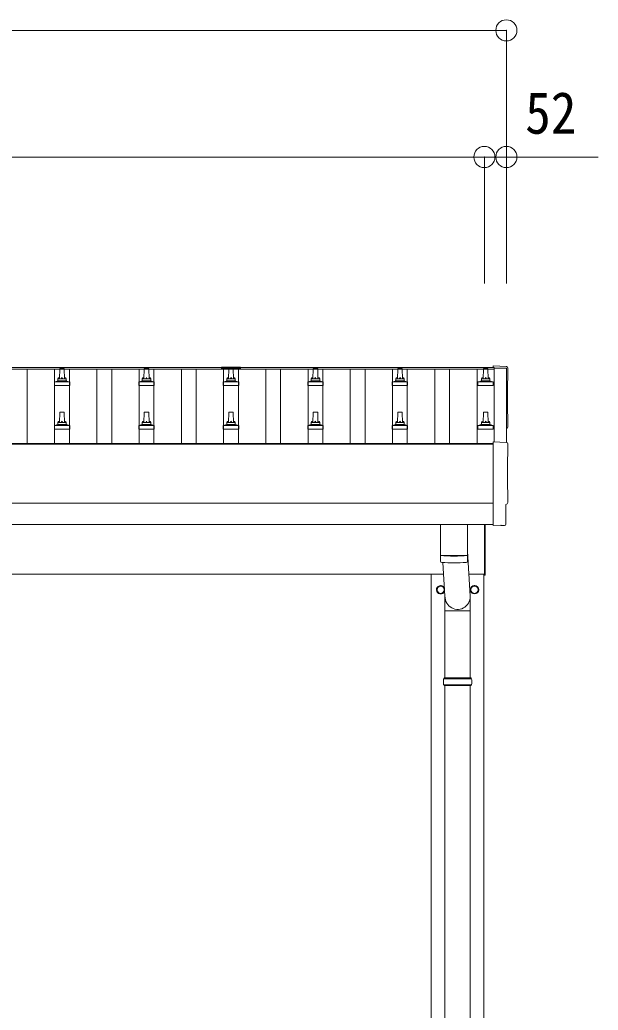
# Model space of a CAD drawing. Units: millimetres at full size, sheet at 1:50; details may follow other scales. Extents: x -14053 to 14053, y -9700 to 9700.
# Drawn here: x -3996 to -2627, y 983 to 3329 of the extents above; entities that cross this region are included whole.
import ezdxf
from ezdxf.enums import TextEntityAlignment as Align

# ---------------------------------------------------------------- set-up
doc = ezdxf.new("R2010")
doc.units = ezdxf.units.MM
doc.header["$LTSCALE"] = 50
doc.header["$PDMODE"] = 32
doc.header["$PDSIZE"] = 50
for name, color, linetype, lineweight in [('0-2_建具', 4, 'Continuous', 9), ('0-6_手摺', 5, 'Continuous', 5), ('0-8_外構', 6, 'Continuous', 9), ('0-9_敷地', 7, 'Continuous', 9)]:
    doc.layers.add(name, color=color, linetype=linetype, lineweight=lineweight)
doc.styles.add('ＭＳ ゴシック', font='')
doc.styles.get('ＭＳ ゴシック').set_extended_font_data('MS Gothic')

msp = doc.modelspace()

# ---------------------------------------------------------------- linework, layer by layer
at = {"layer": '0-2_建具'}
for p, q in [((-2873.15, 2501.67), (-5896.15, 2501.67)), ((-2873.15, 2505.26), (-5873.65, 2505.26)), ((-3978.65, 2325.65), (-3978.65, 2501.67)), ((-3913.65, 2325.65), (-3913.65, 2501.67)), ((-3878.65, 2325.65), (-3878.65, 2501.67)), ((-3813.65, 2325.65), (-3813.65, 2501.67)), ((-3778.65, 2325.65), (-3778.65, 2501.67)), ((-3713.65, 2325.65), (-3713.65, 2501.67)), ((-3678.65, 2325.65), (-3678.65, 2501.67)), ((-3613.65, 2325.65), (-3613.65, 2501.67)), ((-3578.65, 2325.65), (-3578.65, 2501.67)), ((-3518.65, 2506.26), (-3518.65, 2503.41)), ((-3473.65, 2506.26), (-3518.65, 2506.26)), ((-3473.65, 2504.41), (-3518.65, 2504.41)), ((-3473.65, 2503.41), (-3518.65, 2503.41)), ((-3513.65, 2326.6), (-3513.65, 2501.67)), ((-3496.15, 2503.41), (-3496.15, 2501.67)), ((-3478.65, 2326.6), (-3478.65, 2501.67)), ((-3473.65, 2506.26), (-3473.65, 2503.41)), ((-3413.65, 2325.65), (-3413.65, 2501.67)), ((-3378.65, 2325.65), (-3378.65, 2501.67)), ((-3313.65, 2325.65), (-3313.65, 2501.67)), ((-3278.65, 2325.65), (-3278.65, 2501.67)), ((-3213.65, 2325.65), (-3213.65, 2501.67)), ((-3178.65, 2325.65), (-3178.65, 2501.67)), ((-3113.65, 2325.65), (-3113.65, 2501.67)), ((-3078.65, 2325.65), (-3078.65, 2501.67)), ((-3013.65, 2325.65), (-3013.65, 2501.67)), ((-2978.65, 2325.65), (-2978.65, 2501.67)), ((-2913.65, 2325.65), (-2913.65, 2501.67)), ((-2873.15, 2505.26), (-2873.15, 2501.67)), ((-2873.15, 2504.29), (-2873.15, 2329.77)), ((-2844.15, 2504.29), (-2873.15, 2504.29)), ((-2844.15, 2328.25), (-2844.15, 2504.29)), ((-2875.15, 2323.76), (-5917.15, 2323.76)), ((-2875.15, 2325.65), (-5873.65, 2325.65)), ((-5873.65, 2183.87), (-2875.15, 2183.87)), ((-2875.15, 2134.04), (-5873.65, 2134.04)), ((-2896.15, 2013.64), (-2896.15, 2133.94)), ((-2894.15, 2133.94), (-2894.15, 2013.64)), ((-2875.15, 2132.02), (-2875.15, 2131.02)), ((-2855.52, 2131.02), (-2848.6, 2131.38)), ((-5881.15, 2016.14), (-2992.91, 2016.14)), ((-3022.15, -838.86), (-3022.15, 2016.14)), ((-2932.8, 2016.14), (-2896.15, 2016.14)), ((-2897.15, 2016.14), (-2897.15, -838.86)), ((-2896.15, 2013.64), (-2894.15, 2013.64))]:
    msp.add_line(p, q, dxfattribs=at)
for points in [[(-2843.58, 2507.66), (-2875.15, 2509.31), (-2875.15, 2505.26)], [(-2843.58, 2328.22), (-2875.15, 2329.87), (-2875.15, 2132.02)], [(-2845.76, 2134.37), (-2845.76, 2181.4), (-2845.16, 2181.4)], [(-2856.26, 2131.29), (-2856.92, 2131.92), (-2875.15, 2131.02)]]:
    msp.add_lwpolyline(points, dxfattribs=at)
for centre, major_axis, ratio, start_param, end_param in [((-2843.73, 2504.66), (3, 0), 0.99863, 6.2683889, 7.8016218), ((1922.13, 2434.23), (-4763.38, 0), 0.99863, 6.2683889, 6.2976778), ((-2845.16, 2365.23), (4.41, 0), 0.99863, 4.9411535, 6.2976778), ((-2843.73, 2325.23), (3, 0), 0.99863, 6.2683889, 7.8016218), ((1922.13, 2254.8), (-4763.38, 0), 0.99863, 6.2683889, 6.2976778), ((-2845.16, 2185.8), (4.41, 0), 0.99863, 4.712389, 6.2976778), ((-2855.57, 2132.02), (0.727, -0.69), 0.9974, 4.712389, 5.5252311), ((-2848.76, 2134.38), (2.18, -2.07), 0.9974, 5.5252311, 7.0411395)]:
    msp.add_ellipse(centre, major_axis=major_axis, ratio=ratio, start_param=start_param, end_param=end_param, dxfattribs=at)
at = {"layer": '0-6_手摺'}
for p, q in [((-3901.42, 2502.26), (-3902.15, 2478.74)), ((-3891.87, 2503.24), (-3900.42, 2503.24)), ((-3890.15, 2478.74), (-3890.87, 2502.26)), ((-3701.42, 2502.26), (-3702.15, 2478.74)), ((-3691.87, 2503.24), (-3700.42, 2503.24)), ((-3690.15, 2478.74), (-3690.87, 2502.26)), ((-3502.15, 2478.74), (-3501.42, 2502.26)), ((-3500.42, 2503.24), (-3491.87, 2503.24)), ((-3490.87, 2502.26), (-3490.15, 2478.74)), ((-3301.42, 2502.26), (-3302.15, 2478.74)), ((-3291.87, 2503.24), (-3300.42, 2503.24)), ((-3290.15, 2478.74), (-3290.87, 2502.26)), ((-3101.42, 2502.26), (-3102.15, 2478.74)), ((-3091.87, 2503.24), (-3100.42, 2503.24)), ((-3090.15, 2478.74), (-3090.87, 2502.26)), ((-2898.67, 2502.26), (-2899.4, 2478.74)), ((-2889.12, 2503.24), (-2897.67, 2503.24)), ((-2887.4, 2478.74), (-2888.12, 2502.26)), ((-3914.4, 2463.24), (-3914.4, 2470.95)), ((-3878.28, 2471.74), (-3914.02, 2471.74)), ((-3913.63, 2471.92), (-3906.91, 2473.55)), ((-3885.77, 2473.74), (-3906.53, 2473.74)), ((-3906.15, 2474.52), (-3906.15, 2478.74)), ((-3887.15, 2478.74), (-3905.15, 2478.74)), ((-3886.15, 2474.52), (-3886.15, 2478.74)), ((-3878.66, 2471.92), (-3885.38, 2473.55)), ((-3877.9, 2463.24), (-3877.9, 2470.95)), ((-3714.4, 2463.24), (-3714.4, 2470.95)), ((-3678.28, 2471.74), (-3714.02, 2471.74)), ((-3713.63, 2471.92), (-3706.91, 2473.55)), ((-3685.77, 2473.74), (-3706.53, 2473.74)), ((-3706.15, 2474.52), (-3706.15, 2478.74)), ((-3687.15, 2478.74), (-3705.15, 2478.74)), ((-3686.15, 2474.52), (-3686.15, 2478.74)), ((-3678.66, 2471.92), (-3685.38, 2473.55)), ((-3677.9, 2463.24), (-3677.9, 2470.95)), ((-3514.4, 2463.24), (-3514.4, 2470.95)), ((-3514.02, 2471.74), (-3478.28, 2471.74)), ((-3513.63, 2471.92), (-3506.91, 2473.55)), ((-3506.53, 2473.74), (-3485.77, 2473.74)), ((-3506.15, 2474.52), (-3506.15, 2478.74)), ((-3505.15, 2478.74), (-3487.15, 2478.74)), ((-3486.15, 2474.52), (-3486.15, 2478.74)), ((-3478.66, 2471.92), (-3485.38, 2473.55)), ((-3477.9, 2463.24), (-3477.9, 2470.95)), ((-3314.4, 2463.24), (-3314.4, 2470.95)), ((-3278.28, 2471.74), (-3314.02, 2471.74)), ((-3313.63, 2471.92), (-3306.91, 2473.55)), ((-3285.77, 2473.74), (-3306.53, 2473.74)), ((-3306.15, 2474.52), (-3306.15, 2478.74)), ((-3287.15, 2478.74), (-3305.15, 2478.74)), ((-3286.15, 2474.52), (-3286.15, 2478.74)), ((-3278.66, 2471.92), (-3285.38, 2473.55)), ((-3277.9, 2463.24), (-3277.9, 2470.95)), ((-3114.4, 2463.24), (-3114.4, 2470.95)), ((-3078.28, 2471.74), (-3114.02, 2471.74)), ((-3113.63, 2471.92), (-3106.91, 2473.55)), ((-3085.77, 2473.74), (-3106.53, 2473.74)), ((-3106.15, 2474.52), (-3106.15, 2478.74)), ((-3087.15, 2478.74), (-3105.15, 2478.74)), ((-3086.15, 2474.52), (-3086.15, 2478.74)), ((-3078.66, 2471.92), (-3085.38, 2473.55)), ((-3077.9, 2463.24), (-3077.9, 2470.95)), ((-2911.65, 2463.24), (-2911.65, 2470.95)), ((-2875.53, 2471.74), (-2911.27, 2471.74)), ((-2910.88, 2471.92), (-2904.16, 2473.55)), ((-2883.02, 2473.74), (-2903.78, 2473.74)), ((-2903.4, 2474.52), (-2903.4, 2478.74)), ((-2884.4, 2478.74), (-2902.4, 2478.74)), ((-2883.4, 2474.52), (-2883.4, 2478.74)), ((-2875.91, 2471.92), (-2882.63, 2473.55)), ((-2875.15, 2463.24), (-2875.15, 2470.95)), ((-3914.4, 2463.24), (-3877.9, 2463.24)), ((-3714.4, 2463.24), (-3677.9, 2463.24)), ((-3477.9, 2463.24), (-3514.4, 2463.24)), ((-3314.4, 2463.24), (-3277.9, 2463.24)), ((-3114.4, 2463.24), (-3077.9, 2463.24)), ((-2911.65, 2463.24), (-2875.15, 2463.24)), ((-3901.42, 2398.93), (-3902.15, 2375.4)), ((-3891.87, 2399.9), (-3900.42, 2399.9)), ((-3890.15, 2375.4), (-3890.87, 2398.93)), ((-3701.42, 2398.93), (-3702.15, 2375.4)), ((-3691.87, 2399.9), (-3700.42, 2399.9)), ((-3690.15, 2375.4), (-3690.87, 2398.93)), ((-3502.15, 2375.4), (-3501.42, 2398.93)), ((-3500.42, 2399.9), (-3491.87, 2399.9)), ((-3490.87, 2398.93), (-3490.15, 2375.4)), ((-3301.42, 2398.93), (-3302.15, 2375.4)), ((-3291.87, 2399.9), (-3300.42, 2399.9)), ((-3290.15, 2375.4), (-3290.87, 2398.93)), ((-3101.42, 2398.93), (-3102.15, 2375.4)), ((-3091.87, 2399.9), (-3100.42, 2399.9)), ((-3090.15, 2375.4), (-3090.87, 2398.93)), ((-2898.67, 2398.93), (-2899.4, 2375.4)), ((-2889.12, 2399.9), (-2897.67, 2399.9)), ((-2887.4, 2375.4), (-2888.12, 2398.93)), ((-3913.63, 2368.59), (-3906.91, 2370.22)), ((-3885.77, 2370.4), (-3906.53, 2370.4)), ((-3906.15, 2371.19), (-3906.15, 2375.4)), ((-3887.15, 2375.4), (-3905.15, 2375.4)), ((-3886.15, 2371.19), (-3886.15, 2375.4)), ((-3878.66, 2368.59), (-3885.38, 2370.22)), ((-3713.63, 2368.59), (-3706.91, 2370.22)), ((-3685.77, 2370.4), (-3706.53, 2370.4)), ((-3706.15, 2371.19), (-3706.15, 2375.4)), ((-3687.15, 2375.4), (-3705.15, 2375.4)), ((-3686.15, 2371.19), (-3686.15, 2375.4)), ((-3678.66, 2368.59), (-3685.38, 2370.22)), ((-3513.63, 2368.59), (-3506.91, 2370.22)), ((-3506.53, 2370.4), (-3485.77, 2370.4)), ((-3506.15, 2371.19), (-3506.15, 2375.4)), ((-3505.15, 2375.4), (-3487.15, 2375.4)), ((-3486.15, 2371.19), (-3486.15, 2375.4)), ((-3478.66, 2368.59), (-3485.38, 2370.22)), ((-3313.63, 2368.59), (-3306.91, 2370.22)), ((-3285.77, 2370.4), (-3306.53, 2370.4)), ((-3306.15, 2371.19), (-3306.15, 2375.4)), ((-3287.15, 2375.4), (-3305.15, 2375.4)), ((-3286.15, 2371.19), (-3286.15, 2375.4)), ((-3278.66, 2368.59), (-3285.38, 2370.22)), ((-3113.63, 2368.59), (-3106.91, 2370.22)), ((-3085.77, 2370.4), (-3106.53, 2370.4)), ((-3106.15, 2371.19), (-3106.15, 2375.4)), ((-3087.15, 2375.4), (-3105.15, 2375.4)), ((-3086.15, 2371.19), (-3086.15, 2375.4)), ((-3078.66, 2368.59), (-3085.38, 2370.22)), ((-2910.88, 2368.59), (-2904.16, 2370.22)), ((-2883.02, 2370.4), (-2903.78, 2370.4)), ((-2903.4, 2371.19), (-2903.4, 2375.4)), ((-2884.4, 2375.4), (-2902.4, 2375.4)), ((-2883.4, 2371.19), (-2883.4, 2375.4)), ((-2875.91, 2368.59), (-2882.63, 2370.22)), ((-3914.4, 2359.9), (-3914.4, 2367.62)), ((-3914.4, 2359.9), (-3877.9, 2359.9)), ((-3878.28, 2368.4), (-3914.02, 2368.4)), ((-3877.9, 2359.9), (-3877.9, 2367.62)), ((-3714.4, 2359.9), (-3714.4, 2367.62)), ((-3714.4, 2359.9), (-3677.9, 2359.9)), ((-3678.28, 2368.4), (-3714.02, 2368.4)), ((-3677.9, 2359.9), (-3677.9, 2367.62)), ((-3514.4, 2359.9), (-3514.4, 2367.62)), ((-3477.9, 2359.9), (-3514.4, 2359.9)), ((-3514.02, 2368.4), (-3478.28, 2368.4)), ((-3477.9, 2359.9), (-3477.9, 2367.62)), ((-3314.4, 2359.9), (-3314.4, 2367.62)), ((-3314.4, 2359.9), (-3277.9, 2359.9)), ((-3278.28, 2368.4), (-3314.02, 2368.4)), ((-3277.9, 2359.9), (-3277.9, 2367.62)), ((-3114.4, 2359.9), (-3114.4, 2367.62)), ((-3114.4, 2359.9), (-3077.9, 2359.9)), ((-3078.28, 2368.4), (-3114.02, 2368.4)), ((-3077.9, 2359.9), (-3077.9, 2367.62)), ((-2911.65, 2359.9), (-2911.65, 2367.62)), ((-2911.65, 2359.9), (-2875.15, 2359.9)), ((-2875.53, 2368.4), (-2911.27, 2368.4)), ((-2875.15, 2359.9), (-2875.15, 2367.62))]:
    msp.add_line(p, q, dxfattribs=at)
for centre, radius, start, end in [((-3900.42, 2502.24), 1, 90, 178.60509), ((-3891.87, 2502.24), 1, 1.39491, 90), ((-3700.42, 2502.24), 1, 90, 178.60509), ((-3691.87, 2502.24), 1, 1.39491, 90), ((-3500.42, 2502.24), 1, 90, 178.60509), ((-3491.87, 2502.24), 1, 1.39491, 90), ((-3300.42, 2502.24), 1, 90, 178.60509), ((-3291.87, 2502.24), 1, 1.39491, 90), ((-3100.42, 2502.24), 1, 90, 178.60509), ((-3091.87, 2502.24), 1, 1.39491, 90), ((-2897.67, 2502.24), 1, 90, 178.60509), ((-2889.12, 2502.24), 1, 1.39491, 90), ((-3913.4, 2470.95), 1, 103.62699, 180), ((-3907.15, 2474.52), 1, 283.62699, 0), ((-3902.06, 2478.1), 4.13, 90, 171.17633), ((-3905.15, 2477.74), 1, 90, 180), ((-3892.82, 2478.74), 4.83, 133.60282, 180), ((-3899.48, 2478.74), 4.83, 0, 46.39718), ((-3890.23, 2478.1), 4.13, 8.82367, 90), ((-3887.15, 2477.74), 1, 0, 90), ((-3885.15, 2474.52), 1, 180, 256.37301), ((-3878.9, 2470.95), 1, 0, 76.37301), ((-3713.4, 2470.95), 1, 103.62699, 180), ((-3707.15, 2474.52), 1, 283.62699, 0), ((-3702.06, 2478.1), 4.13, 90, 171.17633), ((-3705.15, 2477.74), 1, 90, 180), ((-3692.82, 2478.74), 4.83, 133.60282, 180), ((-3699.48, 2478.74), 4.83, 0, 46.39718), ((-3690.23, 2478.1), 4.13, 8.82367, 90), ((-3687.15, 2477.74), 1, 0, 90), ((-3685.15, 2474.52), 1, 180, 256.37301), ((-3678.9, 2470.95), 1, 0, 76.37301), ((-3513.4, 2470.95), 1, 103.62699, 180), ((-3507.15, 2474.52), 1, 283.62699, 0), ((-3502.06, 2478.1), 4.13, 90, 171.17633), ((-3505.15, 2477.74), 1, 90, 180), ((-3492.82, 2478.74), 4.83, 133.60282, 180), ((-3499.48, 2478.74), 4.83, 0, 46.39718), ((-3490.23, 2478.1), 4.13, 8.82367, 90), ((-3487.15, 2477.74), 1, 0, 90), ((-3485.15, 2474.52), 1, 180, 256.37301), ((-3478.9, 2470.95), 1, 0, 76.37301), ((-3313.4, 2470.95), 1, 103.62699, 180), ((-3307.15, 2474.52), 1, 283.62699, 0), ((-3302.06, 2478.1), 4.13, 90, 171.17633), ((-3305.15, 2477.74), 1, 90, 180), ((-3292.82, 2478.74), 4.83, 133.60282, 180), ((-3299.48, 2478.74), 4.83, 0, 46.39718), ((-3290.23, 2478.1), 4.13, 8.82367, 90), ((-3287.15, 2477.74), 1, 0, 90), ((-3285.15, 2474.52), 1, 180, 256.37301), ((-3278.9, 2470.95), 1, 0, 76.37301), ((-3113.4, 2470.95), 1, 103.62699, 180), ((-3107.15, 2474.52), 1, 283.62699, 0), ((-3102.06, 2478.1), 4.13, 90, 171.17633), ((-3105.15, 2477.74), 1, 90, 180), ((-3092.82, 2478.74), 4.83, 133.60282, 180), ((-3099.48, 2478.74), 4.83, 0, 46.39718), ((-3090.23, 2478.1), 4.13, 8.82367, 90), ((-3087.15, 2477.74), 1, 0, 90), ((-3085.15, 2474.52), 1, 180, 256.37301), ((-3078.9, 2470.95), 1, 0, 76.37301), ((-2910.65, 2470.95), 1, 103.62699, 180), ((-2904.4, 2474.52), 1, 283.62699, 0), ((-2899.31, 2478.1), 4.13, 90, 171.17633), ((-2902.4, 2477.74), 1, 90, 180), ((-2890.07, 2478.74), 4.83, 133.60282, 180), ((-2896.73, 2478.74), 4.83, 0, 46.39718), ((-2887.48, 2478.1), 4.13, 8.82367, 90), ((-2884.4, 2477.74), 1, 0, 90), ((-2882.4, 2474.52), 1, 180, 256.37301), ((-2876.15, 2470.95), 1, 0, 76.37301), ((-3900.42, 2398.9), 1, 90, 178.60509), ((-3891.87, 2398.9), 1, 1.39491, 90), ((-3700.42, 2398.9), 1, 90, 178.60509), ((-3691.87, 2398.9), 1, 1.39491, 90), ((-3500.42, 2398.9), 1, 90, 178.60509), ((-3491.87, 2398.9), 1, 1.39491, 90), ((-3300.42, 2398.9), 1, 90, 178.60509), ((-3291.87, 2398.9), 1, 1.39491, 90), ((-3100.42, 2398.9), 1, 90, 178.60509), ((-3091.87, 2398.9), 1, 1.39491, 90), ((-2897.67, 2398.9), 1, 90, 178.60509), ((-2889.12, 2398.9), 1, 1.39491, 90), ((-3907.15, 2371.19), 1, 283.62699, 0), ((-3902.06, 2374.77), 4.13, 90, 171.17633), ((-3905.15, 2374.4), 1, 90, 180), ((-3892.82, 2375.4), 4.83, 133.60282, 180), ((-3899.48, 2375.4), 4.83, 0, 46.39718), ((-3890.23, 2374.77), 4.13, 8.82367, 90), ((-3887.15, 2374.4), 1, 0, 90), ((-3885.15, 2371.19), 1, 180, 256.37301), ((-3707.15, 2371.19), 1, 283.62699, 0), ((-3702.06, 2374.77), 4.13, 90, 171.17633), ((-3705.15, 2374.4), 1, 90, 180), ((-3692.82, 2375.4), 4.83, 133.60282, 180), ((-3699.48, 2375.4), 4.83, 0, 46.39718), ((-3690.23, 2374.77), 4.13, 8.82367, 90), ((-3687.15, 2374.4), 1, 0, 90), ((-3685.15, 2371.19), 1, 180, 256.37301), ((-3507.15, 2371.19), 1, 283.62699, 0), ((-3502.06, 2374.77), 4.13, 90, 171.17633), ((-3505.15, 2374.4), 1, 90, 180), ((-3492.82, 2375.4), 4.83, 133.60282, 180), ((-3499.48, 2375.4), 4.83, 0, 46.39718), ((-3490.23, 2374.77), 4.13, 8.82367, 90), ((-3487.15, 2374.4), 1, 0, 90), ((-3485.15, 2371.19), 1, 180, 256.37301), ((-3307.15, 2371.19), 1, 283.62699, 0), ((-3302.06, 2374.77), 4.13, 90, 171.17633), ((-3305.15, 2374.4), 1, 90, 180), ((-3292.82, 2375.4), 4.83, 133.60282, 180), ((-3299.48, 2375.4), 4.83, 0, 46.39718), ((-3290.23, 2374.77), 4.13, 8.82367, 90), ((-3287.15, 2374.4), 1, 0, 90), ((-3285.15, 2371.19), 1, 180, 256.37301), ((-3107.15, 2371.19), 1, 283.62699, 0), ((-3102.06, 2374.77), 4.13, 90, 171.17633), ((-3105.15, 2374.4), 1, 90, 180), ((-3092.82, 2375.4), 4.83, 133.60282, 180), ((-3099.48, 2375.4), 4.83, 0, 46.39718), ((-3090.23, 2374.77), 4.13, 8.82367, 90), ((-3087.15, 2374.4), 1, 0, 90), ((-3085.15, 2371.19), 1, 180, 256.37301), ((-2904.4, 2371.19), 1, 283.62699, 0), ((-2899.31, 2374.77), 4.13, 90, 171.17633), ((-2902.4, 2374.4), 1, 90, 180), ((-2890.07, 2375.4), 4.83, 133.60282, 180), ((-2896.73, 2375.4), 4.83, 0, 46.39718), ((-2887.48, 2374.77), 4.13, 8.82367, 90), ((-2884.4, 2374.4), 1, 0, 90), ((-2882.4, 2371.19), 1, 180, 256.37301), ((-3913.4, 2367.62), 1, 103.62699, 180), ((-3878.9, 2367.62), 1, 0, 76.37301), ((-3713.4, 2367.62), 1, 103.62699, 180), ((-3678.9, 2367.62), 1, 0, 76.37301), ((-3513.4, 2367.62), 1, 103.62699, 180), ((-3478.9, 2367.62), 1, 0, 76.37301), ((-3313.4, 2367.62), 1, 103.62699, 180), ((-3278.9, 2367.62), 1, 0, 76.37301), ((-3113.4, 2367.62), 1, 103.62699, 180), ((-3078.9, 2367.62), 1, 0, 76.37301), ((-2910.65, 2367.62), 1, 103.62699, 180), ((-2876.15, 2367.62), 1, 0, 76.37301)]:
    msp.add_arc(centre, radius, start, end, dxfattribs=at)
at = {"layer": '0-8_外構'}
for p, q in [((-5896.15, 3004.26), (-2896.15, 3004.26)), ((-2896.15, 3004.26), (-2896.15, 2704.26)), ((-2896.15, 3004.26), (-2844.15, 3004.26)), ((-2844.15, 3004.26), (-2844.15, 2704.26)), ((-2626.75, 3004.26), (-2844.15, 3004.26))]:
    msp.add_line(p, q, dxfattribs=at)
msp.add_lwpolyline([(-11348.15, 3304.26), (-2844.15, 3304.26), (-2844.15, 2704.26)], dxfattribs=at)
for p in [(-2844.15, 3304.26), (-2896.15, 3004.26), (-2844.15, 3004.26)]:
    msp.add_point(p, dxfattribs=at)
at = {"layer": '0-9_敷地'}
for p, q in [((-3000.15, 2134.04), (-3000.15, 2060.99)), ((-2936.15, 2134.04), (-2936.15, 2060.99)), ((-2936.15, 2070.57), (-2929.59, 1964.1)), ((-3000.18, 2059.99), (-2999.95, 2047.01)), ((-2995.67, 2060.71), (-2995.66, 2059.71)), ((-2994.61, 2043.71), (-2989.71, 1964.1)), ((-2940.62, 2060.71), (-2940.64, 2059.71)), ((-2936.35, 2047.01), (-2936.12, 2059.99)), ((-2991.05, 1979.39), (-2991.15, 1979.39)), ((-2991.05, 1978.89), (-2991.15, 1978.89)), ((-2928.24, 1979.39), (-2928.14, 1979.39)), ((-2928.24, 1978.89), (-2928.14, 1978.89)), ((-2989.8, 1929.44), (-2989.8, 1964.1)), ((-2929.5, 1929.44), (-2929.5, 1964.1)), ((-2989.8, 1929.44), (-2959.65, 1929.44)), ((-2989.65, 1929.44), (-2989.65, 1770.14)), ((-2929.5, 1929.44), (-2959.65, 1929.44)), ((-2929.65, 1929.44), (-2929.65, 1770.14)), ((-2992.65, 1768.14), (-2926.65, 1768.14)), ((-2991.65, 1770.14), (-2927.65, 1770.14)), ((-2991.65, 1770.14), (-2991.65, 1768.14)), ((-2927.65, 1770.14), (-2927.65, 1768.14)), ((-2992.65, 1754.14), (-2926.65, 1754.14)), ((-2991.65, 1752.14), (-2991.65, 1754.14)), ((-2991.65, 1752.14), (-2927.65, 1752.14)), ((-2989.65, 1752.14), (-2989.65, 820.14)), ((-2929.65, 1752.14), (-2929.65, 820.14)), ((-2927.65, 1752.14), (-2927.65, 1754.14))]:
    msp.add_line(p, q, dxfattribs=at)
for points in [[(-2999.65, 1988.96), (-3008.15, 1984.05), (-3008.15, 1974.23), (-2999.65, 1969.33), (-2991.15, 1974.23), (-2991.15, 1984.05)], [(-2919.65, 1988.96), (-2911.15, 1984.05), (-2911.15, 1974.23), (-2919.65, 1969.33), (-2928.15, 1974.23), (-2928.15, 1984.05)]]:
    msp.add_lwpolyline(points, close=True, dxfattribs=at)
for centre, radius in [((-2999.65, 1979.14), 8.5), ((-2919.65, 1979.14), 10), ((-2919.65, 1979.14), 8.5)]:
    msp.add_circle(centre, radius, dxfattribs=at)
for centre, radius, start, end in [((-2968.15, 2540.72), 480.8, 266.18381, 273.81619), ((-2968.15, 2539.72), 480.8, 266.18381, 273.81619), ((-2996.53, 2047.24), 3.43, 183.90213, 262.99006), ((-2968.14, 2562.71), 519.67, 266.82198, 273.17643), ((-2939.77, 2047.24), 3.43, 277.08355, 356.08693), ((-2999.65, 1979.14), 10, 29.36839, 337.68007), ((-2999.65, 1979.14), 8.6, 171.25399, 188.74601), ((-2999.65, 1979.14), 8.6, 111.25399, 128.74601), ((-2999.65, 1979.14), 8.6, 231.25399, 248.74601), ((-2999.65, 1979.14), 8.6, 51.25399, 68.74601), ((-2999.65, 1979.14), 8.6, 291.25399, 308.74601), ((-2999.65, 1979.14), 8.6, 1.66581, 8.74601), ((-2999.65, 1979.14), 8.6, 351.25399, 358.33419), ((-2919.65, 1979.14), 8.6, 171.25399, 178.33419), ((-2919.65, 1979.14), 8.6, 181.66581, 188.74601), ((-2919.65, 1979.14), 8.6, 111.25399, 128.74601), ((-2919.65, 1979.14), 8.6, 231.25399, 248.74601), ((-2919.65, 1979.14), 8.6, 51.25399, 68.74601), ((-2919.65, 1979.14), 8.6, 291.25399, 308.74601), ((-2919.65, 1979.14), 8.6, 351.25399, 8.74601), ((-2943.9, 1761.14), 49.25, 171.82876, 180.00002), ((-2943.9, 1761.14), 49.25, 180.00002, 188.17127), ((-2975.4, 1761.14), 49.25, 359.99998, 8.17124), ((-2975.4, 1761.14), 49.25, 351.82873, 359.99998)]:
    msp.add_arc(centre, radius, start, end, dxfattribs=at)
msp.add_ellipse((-2959.65, 1964.1), major_axis=(0, -31.56), ratio=0.952301, start_param=4.712389, end_param=7.9831455, dxfattribs=at)

# ---------------------------------------------------------------- texts
at = {"layer": '0-8_外構', "color": 7, "style": 'ＭＳ ゴシック', "width": 0.9}
msp.add_text('52', height=98.97, dxfattribs=at).set_placement((-2799.54, 3029.71), align=Align.BOTTOM_LEFT)

doc.saveas('drawing.dxf')
